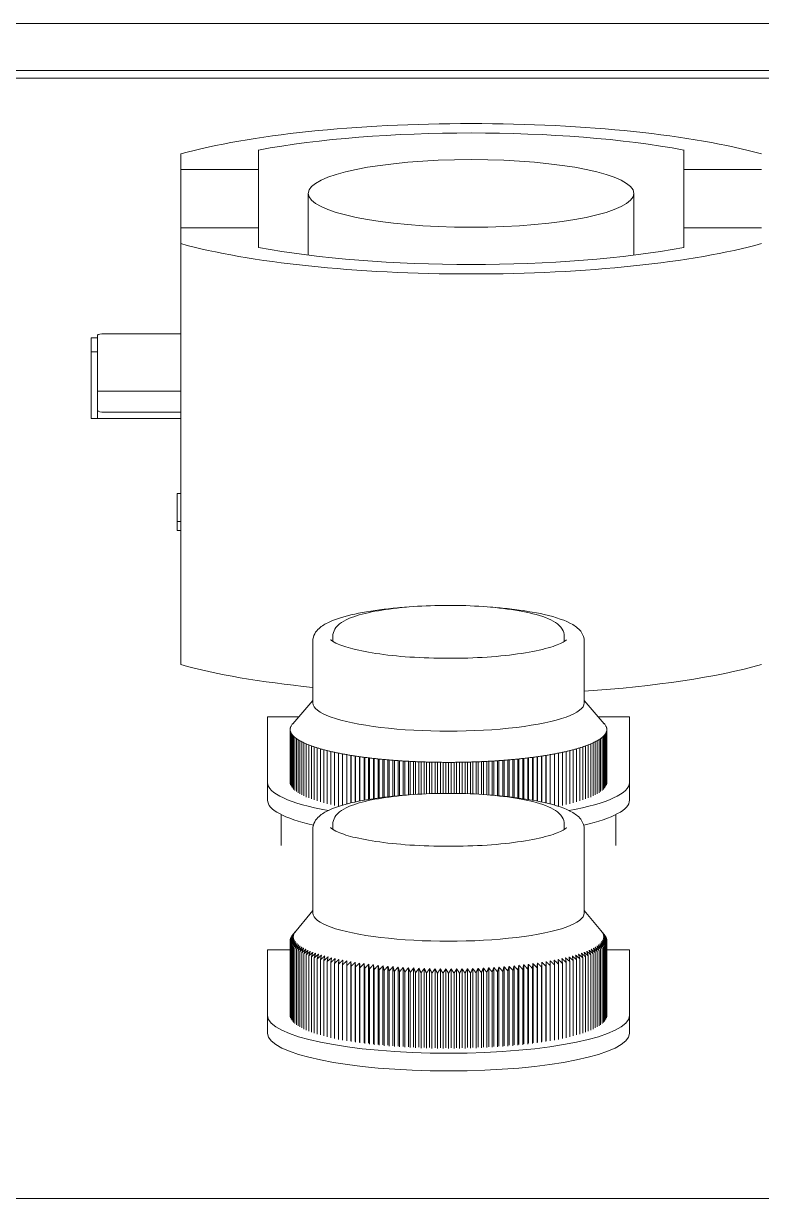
# Model space of a CAD drawing. Header units: millimetres. Extents: x 4969 to 37601, y -771 to 6478.
# Drawn here: x 28334.2 to 28415.8, y 794.5 to 924.4 of the extents above; entities that cross this region are included whole.
import ezdxf

# ---------------------------------------------------------------- set-up
doc = ezdxf.new("R2010")
doc.units = ezdxf.units.MM
doc.header["$LTSCALE"] = 7
doc.header["$MEASUREMENT"] = 0
doc.layers.get('0').update_dxf_attribs({"linetype": 'CONTINUOUS'})
doc.layers.add('REMOTE BOX ASSY(OP)$0$가시적인 것(ISO)', color=3, linetype='CONTINUOUS', lineweight=5)

# ---------------------------------------------------------------- blocks, each defined once
blk = doc.blocks.new('A$C43C71315')
at = {"layer": 'REMOTE BOX ASSY(OP)$0$가시적인 것(ISO)'}
for p, q in [((150, 1089.1), (-550, 1089.1)), ((-525, 1083.91), (125, 1083.91)), ((120.4, 1083.07), (-520.4, 1083.07)), ((-382.1, 1074.69), (-382.1, 1072.95)), ((-373.5, 1072.95), (-373.5, 1075.12)), ((-326.5, 1075.12), (-326.5, 1072.95)), ((-382.1, 1072.95), (-373.5, 1072.95)), ((-382.1, 1066.5), (-382.1, 1072.95)), ((-373.5, 1072.95), (-373.5, 1066.5)), ((-326.5, 1066.5), (-326.5, 1072.95)), ((-326.5, 1072.95), (-317.9, 1072.95)), ((-368, 1070.31), (-368, 1063.48)), ((-332, 1070.31), (-332, 1063.48)), ((-373.5, 1066.5), (-382.1, 1066.5)), ((-382.1, 1066.5), (-382.1, 1064.76)), ((-373.5, 1064.33), (-373.5, 1066.5)), ((-317.9, 1066.5), (-326.5, 1066.5)), ((-326.5, 1066.5), (-326.5, 1064.33)), ((-382.1, 1018.2), (-382.1, 1064.76)), ((-392, 1045.41), (-392, 1054.35)), ((-392, 1054.35), (-391.3, 1054.35)), ((-391.3, 1054.63), (-391.3, 1048.45)), ((-382.1, 1054.79), (-390.5, 1054.79)), ((-391.3, 1052.79), (-392, 1052.79)), ((-391.3, 1048.45), (-382.1, 1048.45)), ((-391.3, 1048.43), (-391.3, 1048.45)), ((-391.3, 1048.43), (-382.1, 1048.43)), ((-391.3, 1046.29), (-391.3, 1048.43)), ((-391.3, 1046.29), (-391.3, 1045.41)), ((-382.1, 1046.12), (-390.5, 1046.12)), ((-382.1, 1045.41), (-392, 1045.41)), ((-382.1, 1037.14), (-382.5, 1037.14)), ((-382.5, 1037.14), (-382.5, 1034.02)), ((-382.5, 1034.02), (-382.1, 1034.02)), ((-382.5, 1034.02), (-382.5, 1033.04)), ((-382.1, 1033.04), (-382.5, 1033.04)), ((-367.5, 1013.96), (-367.5, 1020.81)), ((-365.3, 1020.77), (-365.3, 1021.3)), ((-339.7, 1020.77), (-339.7, 1021.3)), ((-337.5, 1013.96), (-337.5, 1020.81)), ((-367.5, 1014.24), (-369.72, 1011.67)), ((-337.5, 1014.24), (-335.28, 1011.67)), ((-372.5, 1012.44), (-369.06, 1012.44)), ((-372.5, 1005.16), (-372.5, 1012.44)), ((-335.94, 1012.44), (-332.5, 1012.44)), ((-332.5, 1012.44), (-332.5, 1005.16)), ((-370, 1005.16), (-370, 1011.03)), ((-335, 1005.16), (-335, 1011.03)), ((-369.99, 1005.03), (-369.99, 1010.9)), ((-369.96, 1004.91), (-369.96, 1010.77)), ((-369.9, 1004.78), (-369.9, 1010.65)), ((-369.83, 1004.65), (-369.83, 1010.52)), ((-369.73, 1004.53), (-369.73, 1010.4)), ((-369.62, 1004.4), (-369.62, 1010.27)), ((-369.48, 1004.28), (-369.48, 1010.15)), ((-369.32, 1004.16), (-369.32, 1010.03)), ((-369.14, 1004.03), (-369.14, 1009.9)), ((-368.94, 1003.91), (-368.94, 1009.78)), ((-336.06, 1003.91), (-336.06, 1009.78)), ((-335.86, 1004.03), (-335.86, 1009.9)), ((-335.68, 1004.16), (-335.68, 1010.03)), ((-335.52, 1004.28), (-335.52, 1010.15)), ((-335.38, 1004.4), (-335.38, 1010.27)), ((-335.27, 1004.53), (-335.27, 1010.4)), ((-335.17, 1004.65), (-335.17, 1010.52)), ((-335.1, 1004.78), (-335.1, 1010.65)), ((-335.04, 1004.91), (-335.04, 1010.77)), ((-335.01, 1005.03), (-335.01, 1010.9)), ((-368.73, 1003.8), (-368.73, 1009.67)), ((-368.49, 1003.68), (-368.49, 1009.55)), ((-368.23, 1003.56), (-368.23, 1009.43)), ((-367.95, 1003.45), (-367.95, 1009.32)), ((-367.66, 1003.34), (-367.66, 1009.21)), ((-367.34, 1003.23), (-367.34, 1009.1)), ((-367.01, 1003.12), (-367.01, 1008.99)), ((-366.66, 1003.02), (-366.66, 1008.89)), ((-366.29, 1002.92), (-366.29, 1008.79)), ((-365.91, 1002.82), (-365.91, 1008.69)), ((-365.51, 1002.72), (-365.51, 1008.59)), ((-365.09, 1002.63), (-365.09, 1008.5)), ((-364.66, 1002.54), (-364.66, 1008.41)), ((-340.34, 1002.54), (-340.34, 1008.41)), ((-339.91, 1002.63), (-339.91, 1008.5)), ((-339.49, 1002.72), (-339.49, 1008.59)), ((-339.09, 1002.82), (-339.09, 1008.69)), ((-338.71, 1002.92), (-338.71, 1008.79)), ((-338.34, 1003.02), (-338.34, 1008.89)), ((-337.99, 1003.12), (-337.99, 1008.99)), ((-337.66, 1003.23), (-337.66, 1009.1)), ((-337.34, 1003.34), (-337.34, 1009.21)), ((-337.05, 1003.45), (-337.05, 1009.32)), ((-336.77, 1003.56), (-336.77, 1009.43)), ((-336.51, 1003.68), (-336.51, 1009.55)), ((-336.27, 1003.8), (-336.27, 1009.67)), ((-364.21, 1002.66), (-364.21, 1008.32)), ((-363.75, 1002.79), (-363.75, 1008.24)), ((-363.29, 1008.16), (-363.29, 1002.9)), ((-363.27, 1002.91), (-363.27, 1008.16)), ((-362.82, 1008.09), (-362.82, 1003.01)), ((-362.79, 1003.02), (-362.79, 1008.08)), ((-362.33, 1008.02), (-362.33, 1003.11)), ((-362.29, 1003.12), (-362.29, 1008.01)), ((-361.84, 1007.95), (-361.84, 1003.2)), ((-361.77, 1003.22), (-361.77, 1007.94)), ((-361.33, 1007.89), (-361.33, 1003.29)), ((-361.25, 1003.3), (-361.25, 1007.88)), ((-360.81, 1007.83), (-360.81, 1003.37)), ((-360.72, 1003.39), (-360.72, 1007.82)), ((-360.28, 1007.77), (-360.28, 1003.45)), ((-360.17, 1003.46), (-360.17, 1007.76)), ((-359.75, 1007.72), (-359.75, 1003.52)), ((-359.62, 1003.53), (-359.62, 1007.7)), ((-359.2, 1007.67), (-359.2, 1003.58)), ((-359.06, 1003.6), (-359.06, 1007.65)), ((-358.64, 1007.62), (-358.64, 1003.64)), ((-358.49, 1003.65), (-358.49, 1007.61)), ((-358.08, 1007.58), (-358.08, 1003.69)), ((-357.91, 1003.71), (-357.91, 1007.57)), ((-357.51, 1007.54), (-357.51, 1003.74)), ((-357.32, 1003.75), (-357.32, 1007.53)), ((-356.94, 1007.51), (-356.94, 1003.78)), ((-356.73, 1003.8), (-356.73, 1007.5)), ((-356.36, 1007.48), (-356.36, 1003.83)), ((-356.14, 1003.84), (-356.14, 1007.47)), ((-355.77, 1007.45), (-355.77, 1003.87)), ((-355.54, 1003.88), (-355.54, 1007.44)), ((-355.18, 1007.43), (-355.18, 1003.9)), ((-354.94, 1003.91), (-354.94, 1007.43)), ((-354.59, 1007.42), (-354.59, 1003.92)), ((-354.33, 1003.93), (-354.33, 1007.41)), ((-353.99, 1007.4), (-353.99, 1003.94)), ((-353.72, 1003.95), (-353.72, 1007.4)), ((-353.4, 1007.39), (-353.4, 1003.95)), ((-353.11, 1003.96), (-353.11, 1007.39)), ((-352.8, 1007.39), (-352.8, 1003.96)), ((-352.5, 1003.96), (-352.5, 1007.39)), ((-352.2, 1007.39), (-352.2, 1003.96)), ((-351.89, 1003.96), (-351.89, 1007.39)), ((-351.6, 1007.39), (-351.6, 1003.95)), ((-351.28, 1003.95), (-351.28, 1007.4)), ((-351.01, 1007.4), (-351.01, 1003.94)), ((-350.67, 1003.93), (-350.67, 1007.41)), ((-350.41, 1007.42), (-350.41, 1003.92)), ((-350.06, 1003.91), (-350.06, 1007.43)), ((-349.82, 1007.43), (-349.82, 1003.9)), ((-349.46, 1003.88), (-349.46, 1007.44)), ((-349.23, 1007.45), (-349.23, 1003.87)), ((-348.86, 1003.84), (-348.86, 1007.47)), ((-348.64, 1007.48), (-348.64, 1003.83)), ((-348.27, 1003.8), (-348.27, 1007.5)), ((-348.06, 1007.51), (-348.06, 1003.78)), ((-347.68, 1003.75), (-347.68, 1007.53)), ((-347.49, 1007.54), (-347.49, 1003.74)), ((-347.09, 1003.71), (-347.09, 1007.57)), ((-346.92, 1007.58), (-346.92, 1003.69)), ((-346.51, 1003.65), (-346.51, 1007.61)), ((-346.36, 1007.62), (-346.36, 1003.64)), ((-345.94, 1003.6), (-345.94, 1007.65)), ((-345.8, 1007.67), (-345.8, 1003.58)), ((-345.38, 1003.53), (-345.38, 1007.7)), ((-345.25, 1007.72), (-345.25, 1003.52)), ((-344.83, 1003.46), (-344.83, 1007.76)), ((-344.72, 1007.77), (-344.72, 1003.45)), ((-344.28, 1003.39), (-344.28, 1007.82)), ((-344.19, 1007.83), (-344.19, 1003.37)), ((-343.75, 1003.3), (-343.75, 1007.88)), ((-343.67, 1007.89), (-343.67, 1003.29)), ((-343.23, 1003.22), (-343.23, 1007.94)), ((-343.16, 1007.95), (-343.16, 1003.2)), ((-342.71, 1003.12), (-342.71, 1008.01)), ((-342.67, 1008.02), (-342.67, 1003.11)), ((-342.21, 1003.02), (-342.21, 1008.08)), ((-342.18, 1008.09), (-342.18, 1003.01)), ((-341.73, 1002.91), (-341.73, 1008.16)), ((-341.71, 1008.16), (-341.71, 1002.9)), ((-341.25, 1002.79), (-341.25, 1008.24)), ((-340.79, 1002.66), (-340.79, 1008.32)), ((-372.5, 1005.16), (-372.5, 1003.2)), ((-332.5, 1005.16), (-332.5, 1003.2)), ((-371, 998.21), (-371, 1001.62)), ((-334, 998.21), (-334, 1001.62)), ((-367.5, 990.73), (-367.5, 1000.02)), ((-365.3, 999.98), (-365.3, 1000.51)), ((-339.7, 999.98), (-339.7, 1000.51)), ((-337.5, 990.73), (-337.5, 1000.02)), ((-367.5, 991), (-369.69, 988.37)), ((-337.5, 991), (-335.31, 988.37)), ((-370, 979.38), (-370, 987.69)), ((-369.99, 987.71), (-369.99, 987.82)), ((-369.96, 987.86), (-369.96, 987.95)), ((-369.9, 988.02), (-369.9, 988.07)), ((-369.83, 988.17), (-369.83, 988.2)), ((-369.73, 988.32), (-369.73, 988.33)), ((-335.27, 988.32), (-335.27, 988.33)), ((-335.17, 988.17), (-335.17, 988.2)), ((-335.1, 988.02), (-335.1, 988.07)), ((-335.04, 987.86), (-335.04, 987.95)), ((-335.01, 987.71), (-335.01, 987.82)), ((-335, 979.38), (-335, 987.69)), ((-372.5, 986.66), (-370, 986.66)), ((-372.5, 979.38), (-372.5, 986.66)), ((-369.99, 979.25), (-369.99, 987.57)), ((-369.96, 979.13), (-369.96, 987.44)), ((-369.9, 979), (-369.9, 987.31)), ((-369.83, 978.87), (-369.83, 987.19)), ((-369.73, 978.75), (-369.73, 987.06)), ((-369.62, 978.62), (-369.62, 986.94)), ((-369.48, 978.5), (-369.48, 986.81)), ((-369.32, 978.38), (-369.32, 986.69)), ((-369.14, 978.26), (-369.14, 986.57)), ((-368.94, 978.14), (-368.94, 986.45)), ((-368.73, 978.02), (-368.73, 986.33)), ((-336.27, 978.02), (-336.27, 986.33)), ((-336.06, 978.14), (-336.06, 986.45)), ((-335.86, 978.26), (-335.86, 986.57)), ((-335.68, 978.38), (-335.68, 986.69)), ((-335.52, 978.5), (-335.52, 986.81)), ((-335.38, 978.62), (-335.38, 986.94)), ((-335.27, 978.75), (-335.27, 987.06)), ((-335.17, 978.87), (-335.17, 987.19)), ((-335.1, 979), (-335.1, 987.31)), ((-335.04, 979.13), (-335.04, 987.44)), ((-335.01, 979.25), (-335.01, 987.57)), ((-335, 986.66), (-332.5, 986.66)), ((-332.5, 986.66), (-332.5, 979.38)), ((-368.49, 977.9), (-368.49, 986.21)), ((-368.23, 977.78), (-368.23, 986.1)), ((-367.95, 977.67), (-367.95, 985.99)), ((-367.66, 977.56), (-367.66, 985.87)), ((-367.34, 977.45), (-367.34, 985.77)), ((-367.01, 977.34), (-367.01, 985.66)), ((-366.66, 977.24), (-366.66, 985.56)), ((-366.29, 977.14), (-366.29, 985.45)), ((-365.91, 977.04), (-365.91, 985.36)), ((-365.51, 976.94), (-365.51, 985.26)), ((-365.09, 976.85), (-365.09, 985.17)), ((-364.66, 976.76), (-364.66, 985.08)), ((-364.21, 976.68), (-364.21, 984.99)), ((-363.29, 976.61), (-363.29, 985.35)), ((-362.82, 976.53), (-362.82, 985.28)), ((-362.33, 976.46), (-362.33, 985.2)), ((-361.84, 976.39), (-361.84, 985.13)), ((-361.33, 976.32), (-361.33, 985.07)), ((-360.81, 976.26), (-360.81, 985.01)), ((-344.19, 976.26), (-344.19, 985.01)), ((-343.67, 976.32), (-343.67, 985.07)), ((-343.16, 976.39), (-343.16, 985.13)), ((-342.67, 976.46), (-342.67, 985.2)), ((-342.18, 976.53), (-342.18, 985.28)), ((-341.71, 976.61), (-341.71, 985.35)), ((-340.79, 976.68), (-340.79, 984.99)), ((-340.34, 976.76), (-340.34, 985.08)), ((-339.91, 976.85), (-339.91, 985.17)), ((-339.49, 976.94), (-339.49, 985.26)), ((-339.09, 977.04), (-339.09, 985.36)), ((-338.71, 977.14), (-338.71, 985.45)), ((-338.34, 977.24), (-338.34, 985.56)), ((-337.99, 977.34), (-337.99, 985.66)), ((-337.66, 977.45), (-337.66, 985.77)), ((-337.34, 977.56), (-337.34, 985.87)), ((-337.05, 977.67), (-337.05, 985.99)), ((-336.77, 977.78), (-336.77, 986.1)), ((-336.51, 977.9), (-336.51, 986.21)), ((-363.75, 976.59), (-363.75, 984.91)), ((-363.27, 976.51), (-363.27, 984.83)), ((-362.79, 976.44), (-362.79, 984.75)), ((-362.29, 976.36), (-362.29, 984.68)), ((-361.77, 976.29), (-361.77, 984.61)), ((-361.25, 976.23), (-361.25, 984.54)), ((-360.72, 976.17), (-360.72, 984.48)), ((-360.28, 976.2), (-360.28, 984.95)), ((-360.17, 976.11), (-360.17, 984.42)), ((-359.75, 976.15), (-359.75, 984.89)), ((-359.62, 976.06), (-359.62, 984.37)), ((-359.2, 976.1), (-359.2, 984.84)), ((-359.06, 976.01), (-359.06, 984.32)), ((-358.64, 976.05), (-358.64, 984.8)), ((-358.49, 975.96), (-358.49, 984.27)), ((-358.08, 976.01), (-358.08, 984.75)), ((-357.91, 975.92), (-357.91, 984.23)), ((-357.51, 975.97), (-357.51, 984.71)), ((-357.32, 975.88), (-357.32, 984.2)), ((-356.94, 975.94), (-356.94, 984.68)), ((-356.73, 975.85), (-356.73, 984.16)), ((-356.36, 975.91), (-356.36, 984.65)), ((-356.14, 975.82), (-356.14, 984.13)), ((-355.77, 975.88), (-355.77, 984.62)), ((-355.54, 975.8), (-355.54, 984.11)), ((-355.18, 975.86), (-355.18, 984.6)), ((-354.94, 975.78), (-354.94, 984.09)), ((-354.59, 975.84), (-354.59, 984.58)), ((-354.33, 975.76), (-354.33, 984.08)), ((-353.99, 975.83), (-353.99, 984.57)), ((-353.72, 975.75), (-353.72, 984.06)), ((-353.4, 975.82), (-353.4, 984.56)), ((-353.11, 975.74), (-353.11, 984.06)), ((-352.8, 975.82), (-352.8, 984.56)), ((-352.5, 975.74), (-352.5, 984.06)), ((-352.2, 975.82), (-352.2, 984.56)), ((-351.89, 975.74), (-351.89, 984.06)), ((-351.6, 975.82), (-351.6, 984.56)), ((-351.28, 975.75), (-351.28, 984.06)), ((-351.01, 975.83), (-351.01, 984.57)), ((-350.67, 975.76), (-350.67, 984.08)), ((-350.41, 975.84), (-350.41, 984.58)), ((-350.06, 975.78), (-350.06, 984.09)), ((-349.82, 975.86), (-349.82, 984.6)), ((-349.46, 975.8), (-349.46, 984.11)), ((-349.23, 975.88), (-349.23, 984.62)), ((-348.86, 975.82), (-348.86, 984.13)), ((-348.64, 975.91), (-348.64, 984.65)), ((-348.27, 975.85), (-348.27, 984.16)), ((-348.06, 975.94), (-348.06, 984.68)), ((-347.68, 975.88), (-347.68, 984.2)), ((-347.49, 975.97), (-347.49, 984.71)), ((-347.09, 975.92), (-347.09, 984.23)), ((-346.92, 976.01), (-346.92, 984.75)), ((-346.51, 975.96), (-346.51, 984.27)), ((-346.36, 976.05), (-346.36, 984.8)), ((-345.94, 976.01), (-345.94, 984.32)), ((-345.8, 976.1), (-345.8, 984.84)), ((-345.38, 976.06), (-345.38, 984.37)), ((-345.25, 976.15), (-345.25, 984.89)), ((-344.83, 976.11), (-344.83, 984.42)), ((-344.72, 976.2), (-344.72, 984.95)), ((-344.28, 976.17), (-344.28, 984.48)), ((-343.75, 976.23), (-343.75, 984.54)), ((-343.23, 976.29), (-343.23, 984.61)), ((-342.71, 976.36), (-342.71, 984.68)), ((-342.21, 976.44), (-342.21, 984.75)), ((-341.73, 976.51), (-341.73, 984.83)), ((-341.25, 976.59), (-341.25, 984.91)), ((-372.5, 979.38), (-372.5, 977.42)), ((-332.5, 979.38), (-332.5, 977.42)), ((125, 959.16), (-525, 959.16))]:
    blk.add_line(p, q, dxfattribs=at)
for centre, major_axis, start_param, end_param in [((-350, 1069.72), (-40, 0), 3.780915, 5.643863), ((-350, 1069.72), (35, 0), 0.834662, 2.306931), ((-350, 1069.72), (40, 0), 3.780915, 5.643863), ((-350, 1069.72), (-35, 0), 0.834662, 2.306931), ((-390.5, 1054.63), (-0.8, 0), 4.712389, 6.283185), ((-390.5, 1046.29), (-0.8, 0), 0, 1.570796), ((-350, 1023.16), (40, 0), 3.780915, 4.259572), ((-350, 1023.16), (40, 0), 5.030213, 5.643863), ((-352.5, 1013.96), (-15, 0), 0, 3.141593), ((-352.5, 1011.03), (-17.5, 0), 6.248279, 6.283185), ((-352.5, 1011.03), (-17.5, 0), 0, 0.034907), ((-352.5, 1011.03), (-17.5, 0), 6.213372, 6.248279), ((-352.5, 1011.03), (-17.5, 0), 6.178466, 6.213372), ((-352.5, 1011.03), (-17.5, 0), 6.143559, 6.178466), ((-352.5, 1011.03), (-17.5, 0), 6.108652, 6.143559), ((-352.5, 1011.03), (-17.5, 0), 6.105115, 6.108652), ((-352.5, 1011.03), (17.5, 0), 0.174533, 0.17807), ((-352.5, 1011.03), (17.5, 0), 0.139626, 0.174533), ((-352.5, 1011.03), (17.5, 0), 0.10472, 0.139626), ((-352.5, 1011.03), (17.5, 0), 0.069813, 0.10472), ((-352.5, 1011.03), (17.5, 0), 0.034907, 0.069813), ((-352.5, 1011.03), (17.5, 0), 0, 0.034907), ((-352.5, 1011.03), (17.5, 0), 6.248279, 6.283185), ((-352.5, 1011.03), (-17.5, 0), 0.034907, 0.069813), ((-352.5, 1011.03), (-17.5, 0), 0.069813, 0.10472), ((-352.5, 1011.03), (-17.5, 0), 0.10472, 0.139626), ((-352.5, 1011.03), (-17.5, 0), 0.139626, 0.174533), ((-352.5, 1011.03), (-17.5, 0), 0.174533, 0.20944), ((-352.5, 1011.03), (-17.5, 0), 0.20944, 0.244346), ((-352.5, 1011.03), (-17.5, 0), 0.244346, 0.279253), ((-352.5, 1011.03), (-17.5, 0), 0.279253, 0.314159), ((-352.5, 1011.03), (-17.5, 0), 0.314159, 0.349066), ((-352.5, 1011.03), (-17.5, 0), 0.349066, 0.383972), ((-352.5, 1011.03), (17.5, 0), 5.899213, 5.934119), ((-352.5, 1011.03), (17.5, 0), 5.934119, 5.969026), ((-352.5, 1011.03), (17.5, 0), 5.969026, 6.003933), ((-352.5, 1011.03), (17.5, 0), 6.003933, 6.038839), ((-352.5, 1011.03), (17.5, 0), 6.038839, 6.073746), ((-352.5, 1011.03), (17.5, 0), 6.073746, 6.108652), ((-352.5, 1011.03), (17.5, 0), 6.108652, 6.143559), ((-352.5, 1011.03), (17.5, 0), 6.143559, 6.178466), ((-352.5, 1011.03), (17.5, 0), 6.178466, 6.213372), ((-352.5, 1011.03), (17.5, 0), 6.213372, 6.248279), ((-352.5, 1011.03), (-17.5, 0), 0.383972, 0.418879), ((-352.5, 1011.03), (-17.5, 0), 0.418879, 0.453786), ((-352.5, 1011.03), (-17.5, 0), 0.453786, 0.488692), ((-352.5, 1011.03), (-17.5, 0), 0.488692, 0.523599), ((-352.5, 1011.03), (-17.5, 0), 0.523599, 0.558505), ((-352.5, 1011.03), (-17.5, 0), 0.558505, 0.593412), ((-352.5, 1011.03), (-17.5, 0), 0.593412, 0.628319), ((-352.5, 1011.03), (-17.5, 0), 0.628319, 0.663225), ((-352.5, 1011.03), (-17.5, 0), 0.663225, 0.698132), ((-352.5, 1011.03), (-17.5, 0), 0.698132, 0.733038), ((-352.5, 1011.03), (-17.5, 0), 0.733038, 0.767945), ((-352.5, 1011.03), (-17.5, 0), 0.767945, 0.802851), ((-352.5, 1011.03), (-17.5, 0), 0.802851, 0.837758), ((-352.5, 1011.03), (-17.5, 0), 2.303835, 2.338741), ((-352.5, 1011.03), (-17.5, 0), 2.338741, 2.373648), ((-352.5, 1011.03), (-17.5, 0), 2.373648, 2.408554), ((-352.5, 1011.03), (-17.5, 0), 2.408554, 2.443461), ((-352.5, 1011.03), (-17.5, 0), 2.443461, 2.478368), ((-352.5, 1011.03), (-17.5, 0), 2.478368, 2.513274), ((-352.5, 1011.03), (-17.5, 0), 2.513274, 2.548181), ((-352.5, 1011.03), (-17.5, 0), 2.548181, 2.583087), ((-352.5, 1011.03), (-17.5, 0), 2.583087, 2.617994), ((-352.5, 1011.03), (-17.5, 0), 2.617994, 2.6529), ((-352.5, 1011.03), (-17.5, 0), 2.6529, 2.687807), ((-352.5, 1011.03), (-17.5, 0), 2.687807, 2.722714), ((-352.5, 1011.03), (17.5, 0), 5.864306, 5.899213), ((-352.5, 1011.03), (-17.5, 0), 0.837758, 0.872665), ((-352.5, 1011.03), (-17.5, 0), 0.872665, 0.907571), ((-352.5, 1011.03), (-17.5, 0), 0.907571, 0.942478), ((-352.5, 1011.03), (-17.5, 0), 0.942478, 0.977384), ((-352.5, 1011.03), (-17.5, 0), 0.977384, 1.012291), ((-352.5, 1011.03), (-17.5, 0), 1.012291, 1.047198), ((-352.5, 1011.03), (-17.5, 0), 1.047198, 1.082104), ((-352.5, 1011.03), (-17.5, 0), 1.082104, 1.117011), ((-352.5, 1011.03), (-17.5, 0), 1.117011, 1.151917), ((-352.5, 1011.03), (-17.5, 0), 1.151917, 1.186824), ((-352.5, 1011.03), (-17.5, 0), 1.186824, 1.22173), ((-352.5, 1011.03), (-17.5, 0), 1.22173, 1.256637), ((-352.5, 1011.03), (-17.5, 0), 1.256637, 1.291544), ((-352.5, 1011.03), (-17.5, 0), 1.291544, 1.32645), ((-352.5, 1011.03), (-17.5, 0), 1.32645, 1.361357), ((-352.5, 1011.03), (-17.5, 0), 1.361357, 1.396263), ((-352.5, 1011.03), (-17.5, 0), 1.396263, 1.43117), ((-352.5, 1011.03), (-17.5, 0), 1.43117, 1.466077), ((-352.5, 1011.03), (-17.5, 0), 1.466077, 1.500983), ((-352.5, 1011.03), (-17.5, 0), 1.500983, 1.53589), ((-352.5, 1011.03), (-17.5, 0), 1.53589, 1.570796), ((-352.5, 1011.03), (-17.5, 0), 1.570796, 1.605703), ((-352.5, 1011.03), (-17.5, 0), 1.605703, 1.640609), ((-352.5, 1011.03), (-17.5, 0), 1.640609, 1.675516), ((-352.5, 1011.03), (-17.5, 0), 1.675516, 1.710423), ((-352.5, 1011.03), (-17.5, 0), 1.710423, 1.745329), ((-352.5, 1011.03), (-17.5, 0), 1.745329, 1.780236), ((-352.5, 1011.03), (-17.5, 0), 1.780236, 1.815142), ((-352.5, 1011.03), (-17.5, 0), 1.815142, 1.850049), ((-352.5, 1011.03), (-17.5, 0), 1.850049, 1.884956), ((-352.5, 1011.03), (-17.5, 0), 1.884956, 1.919862), ((-352.5, 1011.03), (-17.5, 0), 1.919862, 1.954769), ((-352.5, 1011.03), (-17.5, 0), 1.954769, 1.989675), ((-352.5, 1011.03), (-17.5, 0), 1.989675, 2.024582), ((-352.5, 1011.03), (-17.5, 0), 2.024582, 2.059489), ((-352.5, 1011.03), (-17.5, 0), 2.059489, 2.094395), ((-352.5, 1011.03), (-17.5, 0), 2.094395, 2.129302), ((-352.5, 1011.03), (-17.5, 0), 2.129302, 2.164208), ((-352.5, 1011.03), (-17.5, 0), 2.164208, 2.199115), ((-352.5, 1011.03), (-17.5, 0), 2.199115, 2.234021), ((-352.5, 1011.03), (-17.5, 0), 2.234021, 2.268928), ((-352.5, 1011.03), (-17.5, 0), 2.268928, 2.303835), ((-352.5, 1005.16), (-20, 0), 0, 0.841981), ((-352.5, 1005.16), (20, 0), 5.441204, 6.283185), ((-352.5, 1003.2), (-20, 0), 0, 0.726944), ((-352.5, 1003.2), (20, 0), 5.556241, 6.283185), ((-352.5, 990.73), (-15, 0), 0, 3.141593), ((-352.5, 979.38), (20, 0), 3.141593, 6.283185), ((-352.5, 977.42), (20, 0), 3.141593, 6.283185)]:
    blk.add_ellipse(centre, major_axis=major_axis, ratio=0.207912, start_param=start_param, end_param=end_param, dxfattribs=at)
blk.add_ellipse((-350, 1070.31), major_axis=(18, 0), ratio=0.207912, dxfattribs=at)
for points, knots in [([(-357.13, 1024.56), (-357.81, 1024.51), (-358.48, 1024.45), (-360.5, 1024.23), (-361.77, 1024.03), (-364, 1023.54), (-364.95, 1023.25), (-366.13, 1022.71), (-366.5, 1022.49), (-367.18, 1021.88), (-367.5, 1021.39), (-367.5, 1020.81)], [1.902183, 1.902183, 1.902183, 1.902183, 2.054348, 2.054348, 2.381972, 2.381972, 2.720407, 2.720407, 2.914471, 2.914471, 3.141593, 3.141593, 3.141593, 3.141593]), ([(-339.7, 1021.3), (-339.7, 1021.6), (-339.8, 1021.89), (-340.13, 1022.44), (-340.39, 1022.66), (-341.3, 1023.28), (-342.13, 1023.57), (-344.11, 1024.07), (-345.2, 1024.26), (-347.57, 1024.55), (-348.82, 1024.65), (-351.4, 1024.76), (-352.72, 1024.77), (-355.3, 1024.7), (-356.57, 1024.62), (-358.94, 1024.38), (-360.04, 1024.22), (-362, 1023.82), (-362.84, 1023.58), (-363.91, 1023.12), (-364.25, 1022.93), (-364.74, 1022.54), (-364.91, 1022.36), (-365.2, 1021.9), (-365.3, 1021.61), (-365.3, 1021.3)], [0, 0, 0, 0, 0.12492, 0.12492, 0.299812, 0.299812, 0.693378, 0.693378, 1.041061, 1.041061, 1.371063, 1.371063, 1.696968, 1.696968, 2.022558, 2.022558, 2.351049, 2.351049, 2.690885, 2.690885, 2.887309, 2.887309, 3.014451, 3.014451, 3.141593, 3.141593, 3.141593, 3.141593]), ([(-337.5, 1020.81), (-337.5, 1021.16), (-337.62, 1021.49), (-338.04, 1022.14), (-338.38, 1022.4), (-339.55, 1023.09), (-340.6, 1023.44), (-343.02, 1024), (-344.33, 1024.21), (-346.43, 1024.44), (-347.14, 1024.51), (-347.87, 1024.56)], [0, 0, 0, 0, 0.135472, 0.135472, 0.336555, 0.336555, 0.737002, 0.737002, 1.076902, 1.076902, 1.239409, 1.239409, 1.239409, 1.239409]), ([(-365.54, 1020.96), (-365.53, 1020.95), (-365.51, 1020.93), (-365.32, 1020.77), (-365.06, 1020.61), (-364.22, 1020.25), (-363.56, 1020.05), (-361.89, 1019.65), (-360.84, 1019.47), (-358.46, 1019.16), (-357.13, 1019.05), (-354.33, 1018.91), (-352.87, 1018.88), (-349.99, 1018.93), (-348.56, 1019), (-345.9, 1019.23), (-344.66, 1019.39), (-342.53, 1019.77), (-341.63, 1019.99), (-340.29, 1020.43), (-339.83, 1020.67), (-339.51, 1020.91), (-339.48, 1020.94), (-339.46, 1020.96)], [3.27604, 3.27604, 3.27604, 3.27604, 3.383779, 3.383779, 3.59542, 3.59542, 3.863673, 3.863673, 4.163852, 4.163852, 4.475153, 4.475153, 4.789984, 4.789984, 5.105369, 5.105369, 5.418964, 5.418964, 5.726027, 5.726027, 6.010941, 6.010941, 6.148738, 6.148738, 6.148738, 6.148738]), ([(-357.13, 1003.77), (-357.81, 1003.72), (-358.48, 1003.66), (-360.5, 1003.44), (-361.77, 1003.24), (-364, 1002.75), (-364.95, 1002.46), (-366.13, 1001.92), (-366.5, 1001.7), (-367.18, 1001.09), (-367.5, 1000.6), (-367.5, 1000.02)], [1.902183, 1.902183, 1.902183, 1.902183, 2.054348, 2.054348, 2.381972, 2.381972, 2.720407, 2.720407, 2.914471, 2.914471, 3.141593, 3.141593, 3.141593, 3.141593]), ([(-339.7, 1000.51), (-339.7, 1000.81), (-339.8, 1001.1), (-340.13, 1001.65), (-340.39, 1001.87), (-341.3, 1002.49), (-342.13, 1002.78), (-344.11, 1003.28), (-345.2, 1003.47), (-347.57, 1003.76), (-348.82, 1003.86), (-351.4, 1003.97), (-352.72, 1003.98), (-355.3, 1003.91), (-356.57, 1003.83), (-358.94, 1003.59), (-360.04, 1003.43), (-362, 1003.03), (-362.84, 1002.79), (-363.91, 1002.33), (-364.25, 1002.14), (-364.74, 1001.75), (-364.91, 1001.57), (-365.2, 1001.11), (-365.3, 1000.82), (-365.3, 1000.51)], [0, 0, 0, 0, 0.12492, 0.12492, 0.299812, 0.299812, 0.693378, 0.693378, 1.041061, 1.041061, 1.371063, 1.371063, 1.696968, 1.696968, 2.022558, 2.022558, 2.351049, 2.351049, 2.690885, 2.690885, 2.887309, 2.887309, 3.014451, 3.014451, 3.141593, 3.141593, 3.141593, 3.141593]), ([(-337.5, 1000.02), (-337.5, 1000.37), (-337.62, 1000.7), (-338.04, 1001.35), (-338.38, 1001.61), (-339.55, 1002.3), (-340.6, 1002.65), (-343.02, 1003.2), (-344.33, 1003.42), (-346.43, 1003.65), (-347.14, 1003.72), (-347.87, 1003.77)], [0, 0, 0, 0, 0.135472, 0.135472, 0.336555, 0.336555, 0.737002, 0.737002, 1.076902, 1.076902, 1.239409, 1.239409, 1.239409, 1.239409]), ([(-365.54, 1000.17), (-365.53, 1000.16), (-365.51, 1000.14), (-365.32, 999.98), (-365.06, 999.82), (-364.22, 999.46), (-363.56, 999.25), (-361.89, 998.86), (-360.84, 998.68), (-358.46, 998.37), (-357.13, 998.26), (-354.33, 998.12), (-352.87, 998.09), (-349.99, 998.14), (-348.56, 998.21), (-345.9, 998.44), (-344.66, 998.6), (-342.53, 998.98), (-341.63, 999.2), (-340.29, 999.64), (-339.83, 999.88), (-339.51, 1000.12), (-339.48, 1000.15), (-339.46, 1000.17)], [3.27604, 3.27604, 3.27604, 3.27604, 3.383779, 3.383779, 3.59542, 3.59542, 3.863673, 3.863673, 4.163852, 4.163852, 4.475153, 4.475153, 4.789984, 4.789984, 5.105369, 5.105369, 5.418964, 5.418964, 5.726027, 5.726027, 6.010941, 6.010941, 6.148738, 6.148738, 6.148738, 6.148738])]:
    blk.add_open_spline(points, degree=3, knots=knots, dxfattribs=at)
for points, weights in [([(-369.64, 988.19), (-369.82, 987.94), (-370, 987.69)], [1.00002561969, 1.00010309761, 1]), ([(-370, 987.69), (-369.82, 987.88), (-369.64, 988.06)], [1, 1.00010309761, 1.00002561969]), ([(-369.62, 988.31), (-369.8, 988.07), (-369.99, 987.82)], [1.00002561969, 1.0001030976, 1]), ([(-369.99, 987.82), (-369.81, 988.01), (-369.64, 988.19)], [1, 1.00010309761, 1.00002561969]), ([(-369.64, 988.06), (-369.81, 987.82), (-369.99, 987.57)], [1.00002561969, 1.0001030976, 1]), ([(-369.99, 987.57), (-369.8, 987.76), (-369.62, 987.94)], [1, 1.0001030976, 1.00002561969]), ([(-369.58, 988.43), (-369.77, 988.19), (-369.96, 987.95)], [1.00002561969, 1.00010309761, 1]), ([(-369.96, 987.95), (-369.79, 988.13), (-369.62, 988.31)], [1, 1.00010309761, 1.00002561969]), ([(-369.62, 987.94), (-369.79, 987.69), (-369.96, 987.44)], [1.00002561969, 1.0001030976, 1]), ([(-369.96, 987.44), (-369.77, 987.63), (-369.58, 987.81)], [1, 1.00010309761, 1.00002561969]), ([(-369.52, 988.56), (-369.71, 988.32), (-369.9, 988.07)], [1.00002561969, 1.00010309761, 1]), ([(-369.9, 988.07), (-369.74, 988.26), (-369.58, 988.43)], [1, 1.00010309761, 1.00002561969]), ([(-369.58, 987.81), (-369.74, 987.57), (-369.9, 987.31)], [1.00002561969, 1.0001030976, 1]), ([(-369.9, 987.31), (-369.71, 987.5), (-369.52, 987.69)], [1, 1.0001030976, 1.00002561969]), ([(-369.43, 988.68), (-369.63, 988.44), (-369.83, 988.2)], [1.00002561969, 1.0001030976, 1]), ([(-369.83, 988.2), (-369.67, 988.38), (-369.52, 988.56)], [1, 1.00010309759, 1.00002561969]), ([(-369.52, 987.69), (-369.67, 987.44), (-369.83, 987.19)], [1.00002561969, 1.0001030976, 1]), ([(-369.73, 988.33), (-369.58, 988.51), (-369.43, 988.68)], [1, 1.0001030976, 1.00002561969]), ([(-335.17, 988.2), (-335.37, 988.44), (-335.57, 988.68)], [1, 1.00010309761, 1.00002561969]), ([(-335.57, 988.68), (-335.42, 988.51), (-335.27, 988.33)], [1.00002561969, 1.0001030976, 1]), ([(-335.1, 988.07), (-335.29, 988.32), (-335.48, 988.56)], [1, 1.0001030976, 1.00002561969]), ([(-335.48, 988.56), (-335.33, 988.38), (-335.17, 988.2)], [1.00002561969, 1.0001030976, 1]), ([(-335.17, 987.19), (-335.33, 987.44), (-335.48, 987.69)], [1, 1.00010309761, 1.00002561969]), ([(-335.48, 987.69), (-335.29, 987.5), (-335.1, 987.31)], [1.00002561969, 1.0001030976, 1]), ([(-335.04, 987.95), (-335.23, 988.19), (-335.42, 988.43)], [1, 1.00010309761, 1.00002561969]), ([(-335.42, 988.43), (-335.26, 988.26), (-335.1, 988.07)], [1.00002561969, 1.00010309761, 1]), ([(-335.1, 987.31), (-335.26, 987.57), (-335.42, 987.81)], [1, 1.0001030976, 1.00002561969]), ([(-335.42, 987.81), (-335.23, 987.63), (-335.04, 987.44)], [1.00002561969, 1.0001030976, 1]), ([(-335.01, 987.82), (-335.2, 988.07), (-335.38, 988.31)], [1, 1.0001030976, 1.00002561969]), ([(-335.38, 988.31), (-335.21, 988.13), (-335.04, 987.95)], [1.00002561969, 1.00010309761, 1]), ([(-335.04, 987.44), (-335.21, 987.69), (-335.38, 987.94)], [1, 1.00010309761, 1.00002561969]), ([(-335.38, 987.94), (-335.2, 987.76), (-335.01, 987.57)], [1.00002561969, 1.0001030976, 1]), ([(-335, 987.69), (-335.18, 987.94), (-335.36, 988.19)], [1, 1.0001030976, 1.00002561969]), ([(-335.36, 988.19), (-335.19, 988.01), (-335.01, 987.82)], [1.00002561969, 1.00010309761, 1]), ([(-335.36, 988.06), (-335.18, 987.88), (-335, 987.69)], [1.00002561969, 1.0001030976, 1]), ([(-335.01, 987.57), (-335.19, 987.82), (-335.36, 988.06)], [1, 1.0001030976, 1.00002561969]), ([(-369.83, 987.19), (-369.63, 987.38), (-369.43, 987.57)], [1, 1.0001030976, 1.00002561969]), ([(-369.43, 987.57), (-369.58, 987.32), (-369.73, 987.06)], [1.00002561969, 1.0001030976, 1]), ([(-369.73, 987.06), (-369.53, 987.26), (-369.33, 987.44)], [1, 1.0001030976, 1.00002561969]), ([(-369.33, 987.44), (-369.47, 987.19), (-369.62, 986.94)], [1.00002561969, 1.0001030976, 1]), ([(-369.62, 986.94), (-369.41, 987.13), (-369.21, 987.32)], [1, 1.00010309761, 1.00002561969]), ([(-369.21, 987.32), (-369.34, 987.07), (-369.48, 986.81)], [1.00002561969, 1.00010309761, 1]), ([(-369.48, 986.81), (-369.27, 987.01), (-369.06, 987.2)], [1, 1.0001030976, 1.00002561969]), ([(-369.06, 987.2), (-369.19, 986.95), (-369.32, 986.69)], [1.00002561969, 1.00010309761, 1]), ([(-369.32, 986.69), (-369.11, 986.89), (-368.9, 987.08)], [1, 1.00010309761, 1.00002561969]), ([(-368.9, 987.08), (-369.02, 986.83), (-369.14, 986.57)], [1.00002561969, 1.0001030976, 1]), ([(-369.14, 986.57), (-368.93, 986.77), (-368.71, 986.96)], [1, 1.00010309761, 1.00002561969]), ([(-368.71, 986.96), (-368.83, 986.71), (-368.94, 986.45)], [1.00002561969, 1.00010309761, 1]), ([(-368.94, 986.45), (-368.72, 986.65), (-368.51, 986.85)], [1, 1.0001030976, 1.00002561969]), ([(-368.51, 986.85), (-368.62, 986.59), (-368.73, 986.33)], [1.00002561969, 1.00010309761, 1]), ([(-368.73, 986.33), (-368.5, 986.53), (-368.28, 986.73)], [1, 1.00010309761, 1.00002561969]), ([(-368.28, 986.73), (-368.38, 986.48), (-368.49, 986.21)], [1.00002561969, 1.00010309761, 1]), ([(-368.49, 986.21), (-368.26, 986.42), (-368.04, 986.62)], [1, 1.0001030976, 1.00002561969]), ([(-368.04, 986.62), (-368.13, 986.36), (-368.23, 986.1)], [1.00002561969, 1.00010309761, 1]), ([(-368.23, 986.1), (-368, 986.31), (-367.78, 986.5)], [1, 1.0001030976, 1.00002561969]), ([(-367.78, 986.5), (-367.86, 986.25), (-367.95, 985.99)], [1.00002561969, 1.00010309761, 1]), ([(-367.95, 985.99), (-367.72, 986.19), (-367.5, 986.39)], [1, 1.0001030976, 1.00002561969]), ([(-367.5, 986.39), (-367.58, 986.14), (-367.66, 985.87)], [1.00002561969, 1.0001030976, 1]), ([(-367.66, 985.87), (-367.42, 986.08), (-367.2, 986.29)], [1, 1.00010309761, 1.00002561969]), ([(-367.2, 986.29), (-367.27, 986.03), (-367.34, 985.77)], [1.00002561969, 1.00010309761, 1]), ([(-337.66, 985.77), (-337.73, 986.03), (-337.8, 986.29)], [1, 1.00010309761, 1.00002561969]), ([(-337.8, 986.29), (-337.58, 986.08), (-337.34, 985.87)], [1.00002561969, 1.00010309761, 1]), ([(-337.34, 985.87), (-337.42, 986.14), (-337.5, 986.39)], [1, 1.00010309761, 1.00002561969]), ([(-337.5, 986.39), (-337.28, 986.19), (-337.05, 985.99)], [1.00002561969, 1.0001030976, 1]), ([(-337.05, 985.99), (-337.14, 986.25), (-337.22, 986.5)], [1, 1.0001030976, 1.00002561969]), ([(-337.22, 986.5), (-337, 986.31), (-336.77, 986.1)], [1.00002561969, 1.0001030976, 1]), ([(-336.77, 986.1), (-336.87, 986.36), (-336.96, 986.62)], [1, 1.0001030976, 1.00002561969]), ([(-336.96, 986.62), (-336.74, 986.42), (-336.51, 986.21)], [1.00002561969, 1.0001030976, 1]), ([(-336.51, 986.21), (-336.62, 986.48), (-336.72, 986.73)], [1, 1.0001030976, 1.00002561969]), ([(-336.72, 986.73), (-336.5, 986.53), (-336.27, 986.33)], [1.00002561969, 1.0001030976, 1]), ([(-336.27, 986.33), (-336.38, 986.59), (-336.49, 986.85)], [1, 1.0001030976, 1.00002561969]), ([(-336.49, 986.85), (-336.28, 986.65), (-336.06, 986.45)], [1.00002561969, 1.0001030976, 1]), ([(-336.06, 986.45), (-336.17, 986.71), (-336.29, 986.96)], [1, 1.0001030976, 1.00002561969]), ([(-336.29, 986.96), (-336.07, 986.77), (-335.86, 986.57)], [1.00002561969, 1.0001030976, 1]), ([(-335.86, 986.57), (-335.98, 986.83), (-336.1, 987.08)], [1, 1.0001030976, 1.00002561969]), ([(-336.1, 987.08), (-335.89, 986.89), (-335.68, 986.69)], [1.00002561969, 1.0001030976, 1]), ([(-335.68, 986.69), (-335.81, 986.95), (-335.94, 987.2)], [1, 1.0001030976, 1.00002561969]), ([(-335.94, 987.2), (-335.73, 987.01), (-335.52, 986.81)], [1.00002561969, 1.0001030976, 1]), ([(-335.52, 986.81), (-335.66, 987.07), (-335.79, 987.32)], [1, 1.0001030976, 1.00002561969]), ([(-335.79, 987.32), (-335.59, 987.13), (-335.38, 986.94)], [1.00002561969, 1.00010309761, 1]), ([(-335.38, 986.94), (-335.53, 987.19), (-335.67, 987.44)], [1, 1.0001030976, 1.00002561969]), ([(-335.67, 987.44), (-335.47, 987.26), (-335.27, 987.06)], [1.00002561969, 1.0001030976, 1]), ([(-335.27, 987.06), (-335.42, 987.32), (-335.57, 987.57)], [1, 1.0001030976, 1.00002561969]), ([(-335.57, 987.57), (-335.37, 987.38), (-335.17, 987.19)], [1.00002561969, 1.0001030976, 1]), ([(-367.34, 985.77), (-367.11, 985.98), (-366.88, 986.18)], [1, 1.0001030976, 1.00002561969]), ([(-366.88, 986.18), (-366.94, 985.92), (-367.01, 985.66)], [1.00002561969, 1.00010309761, 1]), ([(-367.01, 985.66), (-366.77, 985.87), (-366.55, 986.08)], [1, 1.0001030976, 1.00002561969]), ([(-366.55, 986.08), (-366.6, 985.82), (-366.66, 985.56)], [1.00002561969, 1.0001030976, 1]), ([(-366.66, 985.56), (-366.42, 985.77), (-366.19, 985.98)], [1, 1.0001030976, 1.00002561969]), ([(-366.19, 985.98), (-366.24, 985.72), (-366.29, 985.45)], [1.00002561969, 1.0001030976, 1]), ([(-366.29, 985.45), (-366.06, 985.67), (-365.82, 985.88)], [1, 1.0001030976, 1.00002561969]), ([(-365.82, 985.88), (-365.86, 985.62), (-365.91, 985.36)], [1.00002561969, 1.0001030976, 1]), ([(-365.91, 985.36), (-365.67, 985.57), (-365.44, 985.78)], [1, 1.0001030976, 1.00002561969]), ([(-365.44, 985.78), (-365.47, 985.53), (-365.51, 985.26)], [1.00002561969, 1.0001030976, 1]), ([(-365.51, 985.26), (-365.27, 985.48), (-365.04, 985.69)], [1, 1.00010309761, 1.00002561969]), ([(-365.04, 985.69), (-365.06, 985.43), (-365.09, 985.17)], [1.00002561969, 1.0001030976, 1]), ([(-365.09, 985.17), (-364.85, 985.39), (-364.62, 985.6)], [1, 1.0001030976, 1.00002561969]), ([(-364.62, 985.6), (-364.64, 985.34), (-364.66, 985.08)], [1.00002561969, 1.0001030976, 1]), ([(-364.66, 985.08), (-364.42, 985.3), (-364.19, 985.52)], [1, 1.0001030976, 1.00002561969]), ([(-364.19, 985.52), (-364.2, 985.26), (-364.21, 984.99)], [1.00002561969, 1.0001030976, 1]), ([(-364.21, 984.99), (-363.98, 985.22), (-363.75, 985.43)], [1, 1.0001030976, 1.00002561969]), ([(-363.75, 985.43), (-363.75, 985.17), (-363.75, 984.91)], [1.00002561969, 1.0001030976, 1]), ([(-363.75, 984.91), (-363.52, 985.13), (-363.29, 985.35)], [1, 1.00010309761, 1.00002561969]), ([(-363.29, 985.35), (-363.28, 985.09), (-363.27, 984.83)], [1.00002561969, 1.00010309761, 1]), ([(-363.27, 984.83), (-363.04, 985.06), (-362.82, 985.28)], [1, 1.00010309761, 1.00002561969]), ([(-362.82, 985.28), (-362.8, 985.02), (-362.79, 984.75)], [1.00002561969, 1.00010309761, 1]), ([(-362.79, 984.75), (-362.56, 984.98), (-362.33, 985.2)], [1, 1.0001030976, 1.00002561969]), ([(-362.33, 985.2), (-362.31, 984.94), (-362.29, 984.68)], [1.00002561969, 1.0001030976, 1]), ([(-362.29, 984.68), (-362.06, 984.91), (-361.84, 985.13)], [1, 1.0001030976, 1.00002561969]), ([(-361.84, 985.13), (-361.81, 984.88), (-361.77, 984.61)], [1.00002561969, 1.0001030976, 1]), ([(-361.77, 984.61), (-361.55, 984.84), (-361.33, 985.07)], [1, 1.0001030976, 1.00002561969]), ([(-361.33, 985.07), (-361.29, 984.81), (-361.25, 984.54)], [1.00002561969, 1.00010309761, 1]), ([(-361.25, 984.54), (-361.03, 984.78), (-360.81, 985.01)], [1, 1.00010309761, 1.00002561969]), ([(-360.81, 985.01), (-360.76, 984.75), (-360.72, 984.48)], [1.00002561969, 1.0001030976, 1]), ([(-344.28, 984.48), (-344.24, 984.75), (-344.19, 985.01)], [1, 1.00010309759, 1.00002561969]), ([(-344.19, 985.01), (-343.97, 984.78), (-343.75, 984.54)], [1.00002561969, 1.0001030976, 1]), ([(-343.75, 984.54), (-343.71, 984.81), (-343.67, 985.07)], [1, 1.00010309761, 1.00002561969]), ([(-343.67, 985.07), (-343.45, 984.84), (-343.23, 984.61)], [1.00002561969, 1.00010309761, 1]), ([(-343.23, 984.61), (-343.19, 984.88), (-343.16, 985.13)], [1, 1.00010309761, 1.00002561969]), ([(-343.16, 985.13), (-342.94, 984.91), (-342.71, 984.68)], [1.00002561969, 1.00010309761, 1]), ([(-342.71, 984.68), (-342.69, 984.94), (-342.67, 985.2)], [1, 1.0001030976, 1.00002561969]), ([(-342.67, 985.2), (-342.44, 984.98), (-342.21, 984.75)], [1.00002561969, 1.0001030976, 1]), ([(-342.21, 984.75), (-342.2, 985.02), (-342.18, 985.28)], [1, 1.0001030976, 1.00002561969]), ([(-342.18, 985.28), (-341.96, 985.06), (-341.73, 984.83)], [1.00002561969, 1.0001030976, 1]), ([(-341.73, 984.83), (-341.72, 985.09), (-341.71, 985.35)], [1, 1.00010309761, 1.00002561969]), ([(-341.71, 985.35), (-341.48, 985.13), (-341.25, 984.91)], [1.00002561969, 1.0001030976, 1]), ([(-341.25, 984.91), (-341.25, 985.17), (-341.25, 985.43)], [1, 1.0001030976, 1.00002561969]), ([(-341.25, 985.43), (-341.02, 985.22), (-340.79, 984.99)], [1.00002561969, 1.0001030976, 1]), ([(-340.79, 984.99), (-340.8, 985.26), (-340.81, 985.52)], [1, 1.00010309761, 1.00002561969]), ([(-340.81, 985.52), (-340.58, 985.3), (-340.34, 985.08)], [1.00002561969, 1.00010309761, 1]), ([(-340.34, 985.08), (-340.36, 985.34), (-340.38, 985.6)], [1, 1.0001030976, 1.00002561969]), ([(-340.38, 985.6), (-340.15, 985.39), (-339.91, 985.17)], [1.00002561969, 1.0001030976, 1]), ([(-339.91, 985.17), (-339.94, 985.43), (-339.96, 985.69)], [1, 1.0001030976, 1.00002561969]), ([(-339.96, 985.69), (-339.73, 985.48), (-339.49, 985.26)], [1.00002561969, 1.00010309761, 1]), ([(-339.49, 985.26), (-339.53, 985.53), (-339.56, 985.78)], [1, 1.00010309759, 1.00002561969]), ([(-339.56, 985.78), (-339.33, 985.57), (-339.09, 985.36)], [1.00002561969, 1.0001030976, 1]), ([(-339.09, 985.36), (-339.14, 985.62), (-339.18, 985.88)], [1, 1.0001030976, 1.00002561969]), ([(-339.18, 985.88), (-338.94, 985.67), (-338.71, 985.45)], [1.00002561969, 1.0001030976, 1]), ([(-338.71, 985.45), (-338.76, 985.72), (-338.81, 985.98)], [1, 1.0001030976, 1.00002561969]), ([(-338.81, 985.98), (-338.58, 985.77), (-338.34, 985.56)], [1.00002561969, 1.0001030976, 1]), ([(-338.34, 985.56), (-338.4, 985.82), (-338.45, 986.08)], [1, 1.0001030976, 1.00002561969]), ([(-338.45, 986.08), (-338.23, 985.87), (-337.99, 985.66)], [1.00002561969, 1.0001030976, 1]), ([(-337.99, 985.66), (-338.06, 985.92), (-338.12, 986.18)], [1, 1.00010309761, 1.00002561969]), ([(-338.12, 986.18), (-337.89, 985.98), (-337.66, 985.77)], [1.00002561969, 1.0001030976, 1]), ([(-360.72, 984.48), (-360.5, 984.72), (-360.28, 984.95)], [1, 1.00010309761, 1.00002561969]), ([(-360.28, 984.95), (-360.23, 984.69), (-360.17, 984.42)], [1.00002561969, 1.00010309761, 1]), ([(-360.17, 984.42), (-359.96, 984.66), (-359.75, 984.89)], [1, 1.00010309761, 1.00002561969]), ([(-359.75, 984.89), (-359.68, 984.64), (-359.62, 984.37)], [1.00002561969, 1.0001030976, 1]), ([(-359.62, 984.37), (-359.41, 984.61), (-359.2, 984.84)], [1, 1.00010309761, 1.00002561969]), ([(-359.2, 984.84), (-359.13, 984.59), (-359.06, 984.32)], [1.00002561969, 1.0001030976, 1]), ([(-359.06, 984.32), (-358.85, 984.56), (-358.64, 984.8)], [1, 1.00010309761, 1.00002561969]), ([(-358.64, 984.8), (-358.57, 984.54), (-358.49, 984.27)], [1.00002561969, 1.0001030976, 1]), ([(-358.49, 984.27), (-358.28, 984.52), (-358.08, 984.75)], [1, 1.00010309761, 1.00002561969]), ([(-358.08, 984.75), (-358, 984.5), (-357.91, 984.23)], [1.00002561969, 1.0001030976, 1]), ([(-357.91, 984.23), (-357.71, 984.48), (-357.51, 984.71)], [1, 1.0001030976, 1.00002561969]), ([(-357.51, 984.71), (-357.42, 984.46), (-357.32, 984.2)], [1.00002561969, 1.0001030976, 1]), ([(-357.32, 984.2), (-357.13, 984.44), (-356.94, 984.68)], [1, 1.0001030976, 1.00002561969]), ([(-356.94, 984.68), (-356.84, 984.43), (-356.73, 984.16)], [1.00002561969, 1.0001030976, 1]), ([(-356.73, 984.16), (-356.54, 984.41), (-356.36, 984.65)], [1, 1.00010309761, 1.00002561969]), ([(-356.36, 984.65), (-356.25, 984.4), (-356.14, 984.13)], [1.00002561969, 1.0001030976, 1]), ([(-356.14, 984.13), (-355.95, 984.38), (-355.77, 984.62)], [1, 1.0001030976, 1.00002561969]), ([(-355.77, 984.62), (-355.66, 984.37), (-355.54, 984.11)], [1.00002561969, 1.0001030976, 1]), ([(-355.54, 984.11), (-355.36, 984.36), (-355.18, 984.6)], [1, 1.0001030976, 1.00002561969]), ([(-355.18, 984.6), (-355.06, 984.35), (-354.94, 984.09)], [1.00002561969, 1.00010309761, 1]), ([(-354.94, 984.09), (-354.76, 984.34), (-354.59, 984.58)], [1, 1.00010309761, 1.00002561969]), ([(-354.59, 984.58), (-354.46, 984.33), (-354.33, 984.08)], [1.00002561969, 1.00010309761, 1]), ([(-354.33, 984.08), (-354.16, 984.33), (-353.99, 984.57)], [1, 1.0001030976, 1.00002561969]), ([(-353.99, 984.57), (-353.86, 984.32), (-353.72, 984.06)], [1.00002561969, 1.0001030976, 1]), ([(-353.72, 984.06), (-353.56, 984.32), (-353.4, 984.56)], [1, 1.0001030976, 1.00002561969]), ([(-353.4, 984.56), (-353.26, 984.31), (-353.11, 984.06)], [1.00002561969, 1.00010309761, 1]), ([(-353.11, 984.06), (-352.95, 984.31), (-352.8, 984.56)], [1, 1.0001030976, 1.00002561969]), ([(-352.8, 984.56), (-352.65, 984.31), (-352.5, 984.06)], [1.00002561969, 1.00010309761, 1]), ([(-352.5, 984.06), (-352.35, 984.31), (-352.2, 984.56)], [1, 1.0001030976, 1.00002561969]), ([(-352.2, 984.56), (-352.05, 984.31), (-351.89, 984.06)], [1.00002561969, 1.00010309761, 1]), ([(-351.89, 984.06), (-351.74, 984.31), (-351.6, 984.56)], [1, 1.0001030976, 1.00002561969]), ([(-351.6, 984.56), (-351.44, 984.32), (-351.28, 984.06)], [1.00002561969, 1.00010309761, 1]), ([(-351.28, 984.06), (-351.14, 984.32), (-351.01, 984.57)], [1, 1.0001030976, 1.00002561969]), ([(-351.01, 984.57), (-350.84, 984.33), (-350.67, 984.08)], [1.00002561969, 1.0001030976, 1]), ([(-350.67, 984.08), (-350.54, 984.33), (-350.41, 984.58)], [1, 1.0001030976, 1.00002561969]), ([(-350.41, 984.58), (-350.24, 984.34), (-350.06, 984.09)], [1.00002561969, 1.0001030976, 1]), ([(-350.06, 984.09), (-349.94, 984.35), (-349.82, 984.6)], [1, 1.0001030976, 1.00002561969]), ([(-349.82, 984.6), (-349.64, 984.36), (-349.46, 984.11)], [1.00002561969, 1.0001030976, 1]), ([(-349.46, 984.11), (-349.34, 984.37), (-349.23, 984.62)], [1, 1.00010309761, 1.00002561969]), ([(-349.23, 984.62), (-349.05, 984.38), (-348.86, 984.13)], [1.00002561969, 1.0001030976, 1]), ([(-348.86, 984.13), (-348.75, 984.4), (-348.64, 984.65)], [1, 1.00010309761, 1.00002561969]), ([(-348.64, 984.65), (-348.46, 984.41), (-348.27, 984.16)], [1.00002561969, 1.0001030976, 1]), ([(-348.27, 984.16), (-348.16, 984.43), (-348.06, 984.68)], [1, 1.0001030976, 1.00002561969]), ([(-348.06, 984.68), (-347.87, 984.44), (-347.68, 984.2)], [1.00002561969, 1.00010309761, 1]), ([(-347.68, 984.2), (-347.58, 984.46), (-347.49, 984.71)], [1, 1.00010309761, 1.00002561969]), ([(-347.49, 984.71), (-347.29, 984.48), (-347.09, 984.23)], [1.00002561969, 1.0001030976, 1]), ([(-347.09, 984.23), (-347, 984.5), (-346.92, 984.75)], [1, 1.0001030976, 1.00002561969]), ([(-346.92, 984.75), (-346.72, 984.52), (-346.51, 984.27)], [1.00002561969, 1.0001030976, 1]), ([(-346.51, 984.27), (-346.43, 984.54), (-346.36, 984.8)], [1, 1.0001030976, 1.00002561969]), ([(-346.36, 984.8), (-346.15, 984.56), (-345.94, 984.32)], [1.00002561969, 1.00010309761, 1]), ([(-345.94, 984.32), (-345.87, 984.59), (-345.8, 984.84)], [1, 1.0001030976, 1.00002561969]), ([(-345.8, 984.84), (-345.59, 984.61), (-345.38, 984.37)], [1.00002561969, 1.0001030976, 1]), ([(-345.38, 984.37), (-345.32, 984.64), (-345.25, 984.89)], [1, 1.00010309761, 1.00002561969]), ([(-345.25, 984.89), (-345.04, 984.66), (-344.83, 984.42)], [1.00002561969, 1.0001030976, 1]), ([(-344.83, 984.42), (-344.77, 984.69), (-344.72, 984.95)], [1, 1.00010309761, 1.00002561969]), ([(-344.72, 984.95), (-344.5, 984.72), (-344.28, 984.48)], [1.00002561969, 1.0001030976, 1])]:
    blk.add_rational_spline(points, weights, degree=2, dxfattribs=at)

msp = doc.modelspace()

# ---------------------------------------------------------------- block references
msp.add_blockref('A$C43C71315', (28733.672, -164.706, -0.01))

doc.saveas('drawing.dxf')
